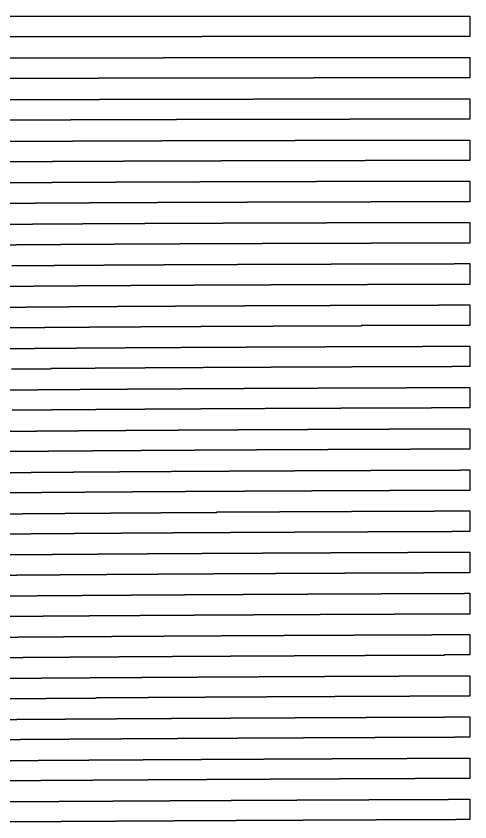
# Model space of a CAD drawing. Extents: x 600 to 5400, y 600 to 5400.
# Drawn here: x 4070 to 5400, y 608 to 2969 of the extents above; entities that cross this region are included whole.
import ezdxf

# ---------------------------------------------------------------- set-up
doc = ezdxf.new("R2010")
doc.units = 0
doc.layers.add('LG_12_W1000_ZP600_INV_LL', color=5, linetype='CONTINUOUS')

msp = doc.modelspace()

# ---------------------------------------------------------------- linework, layer by layer
at = {"layer": 'LG_12_W1000_ZP600_INV_LL'}
msp.add_lwpolyline([(5400, 2969), (5400, 2909), (4614, 2909), (4614, 2908), (3970, 2908), (3970, 2919), (3971, 2919), (3971, 2932), (3972, 2932), (3972, 2948), (3973, 2948), (3973, 2969)], close=True, dxfattribs=at)
for points in [[(3991, 2847), (4502, 2847), (4502, 2848), (5400, 2848), (5400, 2788), (4941, 2788), (4941, 2787), (4311, 2787), (4311, 2786), (3987, 2786)], [(4042, 2725), (4314, 2725), (4314, 2726), (4767, 2726), (4767, 2727), (5400, 2727), (5400, 2667), (5048, 2667), (5048, 2666), (4540, 2666), (4540, 2665), (4230, 2665), (4230, 2664), (4020, 2664)], [(4046, 2603), (4235, 2603), (4235, 2604), (4496, 2604), (4496, 2605), (4888, 2605), (4888, 2606), (5400, 2606), (5400, 2546), (5093, 2546), (5093, 2545), (4670, 2545), (4670, 2544), (4384, 2544), (4384, 2543), (4176, 2543), (4176, 2542), (4018, 2542)], [(4028, 2481), (4175, 2481), (4175, 2482), (4362, 2482), (4362, 2483), (4608, 2483), (4608, 2484), (4950, 2484), (4950, 2485), (5400, 2485), (5400, 2425), (5110, 2425), (5110, 2424), (4747, 2424), (4747, 2423), (4484, 2423), (4484, 2422), (4284, 2422), (4284, 2421), (4125, 2421), (4125, 2420), (3995, 2420)], [(3995, 2359), (4118, 2359), (4118, 2360), (4265, 2360), (4265, 2361), (4447, 2361), (4447, 2362), (4677, 2362), (4677, 2363), (4981, 2363), (4981, 2364), (5400, 2364), (5400, 2304), (5111, 2304), (5111, 2303), (4792, 2303), (4792, 2302), (4550, 2302), (4550, 2301), (4357, 2301), (4357, 2300), (4201, 2300), (4201, 2299), (4070, 2299), (4070, 2298), (3958, 2298)], [(4057, 2238), (4181, 2238), (4181, 2239), (4327, 2239), (4327, 2240), (4503, 2240), (4503, 2241), (4719, 2241), (4719, 2242), (4993, 2242), (4993, 2243), (5354, 2243), (5354, 2244), (5400, 2244), (5400, 2183), (5100, 2183), (5100, 2182), (4816, 2182), (4816, 2181), (4590, 2181), (4590, 2180), (4406, 2180), (4406, 2179), (4252, 2179), (4252, 2178), (4121, 2178), (4121, 2177), (4007, 2177)], [(3989, 2116), (4098, 2116), (4098, 2117), (4223, 2117), (4223, 2118), (4367, 2118), (4367, 2119), (4536, 2119), (4536, 2120), (4740, 2120), (4740, 2121), (4990, 2121), (4990, 2122), (5308, 2122), (5308, 2123), (5400, 2123), (5400, 2062), (5081, 2062), (5081, 2061), (4823, 2061), (4823, 2060), (4611, 2060), (4611, 2059), (4435, 2059), (4435, 2058), (4285, 2058), (4285, 2057), (4154, 2057), (4154, 2056), (4039, 2056)], [(4012, 1995), (4123, 1995), (4123, 1996), (4247, 1996), (4247, 1997), (4389, 1997), (4389, 1998), (4553, 1998), (4553, 1999), (4745, 1999), (4745, 2000), (4977, 2000), (4977, 2001), (5261, 2001), (5261, 2002), (5400, 2002), (5400, 1942), (5347, 1942), (5347, 1941), (5055, 1941), (5055, 1940), (4817, 1940), (4817, 1939), (4618, 1939), (4618, 1938), (4448, 1938), (4448, 1937), (4301, 1937), (4301, 1936), (4171, 1936), (4171, 1935), (4056, 1935)], [(4021, 1874), (4133, 1874), (4133, 1875), (4257, 1875), (4257, 1876), (4396, 1876), (4396, 1877), (4555, 1877), (4555, 1878), (4738, 1878), (4738, 1879), (4954, 1879), (4954, 1880), (5214, 1880), (5214, 1881), (5400, 1881), (5400, 1821), (5287, 1821), (5287, 1820), (5022, 1820), (5022, 1819), (4800, 1819), (4800, 1818), (4611, 1818), (4611, 1817), (4447, 1817), (4447, 1816), (4303, 1816), (4303, 1815), (4174, 1815), (4174, 1814), (4058, 1814)], [(4017, 1753), (4129, 1753), (4129, 1754), (4253, 1754), (4253, 1755), (4391, 1755), (4391, 1756), (4545, 1756), (4545, 1757), (4721, 1757), (4721, 1758), (4924, 1758), (4924, 1759), (5163, 1759), (5163, 1760), (5400, 1760), (5400, 1700), (5227, 1700), (5227, 1699), (4983, 1699), (4983, 1698), (4774, 1698), (4774, 1697), (4594, 1697), (4594, 1696), (4435, 1696), (4435, 1695), (4293, 1695), (4293, 1694), (4165, 1694), (4165, 1693), (4048, 1693)], [(4001, 1632), (4114, 1632), (4114, 1633), (4238, 1633), (4238, 1634), (4374, 1634), (4374, 1635), (4524, 1635), (4524, 1636), (4694, 1636), (4694, 1637), (4887, 1637), (4887, 1638), (5110, 1638), (5110, 1639), (5372, 1639), (5372, 1640), (5400, 1640), (5400, 1579), (5165, 1579), (5165, 1578), (4937, 1578), (4937, 1577), (4740, 1577), (4740, 1576), (4566, 1576), (4566, 1575), (4411, 1575), (4411, 1574), (4272, 1574), (4272, 1573), (4144, 1573), (4144, 1572), (4027, 1572)], [(3973, 1511), (4088, 1511), (4088, 1512), (4212, 1512), (4212, 1513), (4346, 1513), (4346, 1514), (4494, 1514), (4494, 1515), (4658, 1515), (4658, 1516), (4843, 1516), (4843, 1517), (5053, 1517), (5053, 1518), (5295, 1518), (5295, 1519), (5400, 1519), (5400, 1459), (5347, 1459), (5347, 1458), (5101, 1458), (5101, 1457), (4886, 1457), (4886, 1456), (4698, 1456), (4698, 1455), (4530, 1455), (4530, 1454), (4378, 1454), (4378, 1453), (4240, 1453), (4240, 1452), (4113, 1452), (4113, 1451), (3995, 1451)], [(4052, 1391), (4176, 1391), (4176, 1392), (4309, 1392), (4309, 1393), (4455, 1393), (4455, 1394), (4614, 1394), (4614, 1395), (4792, 1395), (4792, 1396), (4991, 1396), (4991, 1397), (5218, 1397), (5218, 1398), (5400, 1398), (5400, 1338), (5264, 1338), (5264, 1337), (5033, 1337), (5033, 1336), (4830, 1336), (4830, 1335), (4648, 1335), (4648, 1334), (4485, 1334), (4485, 1333), (4336, 1333), (4336, 1332), (4199, 1332), (4199, 1331), (4072, 1331), (4072, 1330), (3953, 1330)], [(4005, 1270), (4130, 1270), (4130, 1271), (4263, 1271), (4263, 1272), (4407, 1272), (4407, 1273), (4563, 1273), (4563, 1274), (4735, 1274), (4735, 1275), (4925, 1275), (4925, 1276), (5140, 1276), (5140, 1277), (5384, 1277), (5384, 1278), (5400, 1278), (5400, 1217), (5179, 1217), (5179, 1216), (4961, 1216), (4961, 1215), (4767, 1215), (4767, 1214), (4592, 1214), (4592, 1213), (4432, 1213), (4432, 1212), (4285, 1212), (4285, 1211), (4149, 1211), (4149, 1210), (4022, 1210)], [(3950, 1149), (4075, 1149), (4075, 1150), (4208, 1150), (4208, 1151), (4350, 1151), (4350, 1152), (4504, 1152), (4504, 1153), (4671, 1153), (4671, 1154), (4855, 1154), (4855, 1155), (5059, 1155), (5059, 1156), (5288, 1156), (5288, 1157), (5400, 1157), (5400, 1097), (5325, 1097), (5325, 1096), (5093, 1096), (5093, 1095), (4885, 1095), (4885, 1094), (4698, 1094), (4698, 1093), (4528, 1093), (4528, 1092), (4371, 1092), (4371, 1091), (4226, 1091), (4226, 1090), (4090, 1090), (4090, 1089), (3961, 1089)], [(4011, 1029), (4144, 1029), (4144, 1030), (4286, 1030), (4286, 1031), (4438, 1031), (4438, 1032), (4601, 1032), (4601, 1033), (4780, 1033), (4780, 1034), (4975, 1034), (4975, 1035), (5193, 1035), (5193, 1036), (5400, 1036), (5400, 976), (5224, 976), (5224, 975), (5004, 975), (5004, 974), (4805, 974), (4805, 973), (4624, 973), (4624, 972), (4457, 972), (4457, 971), (4303, 971), (4303, 970), (4158, 970), (4158, 969), (4022, 969)], [(3938, 908), (4072, 908), (4072, 909), (4214, 909), (4214, 910), (4364, 910), (4364, 911), (4525, 911), (4525, 912), (4699, 912), (4699, 913), (4888, 913), (4888, 914), (5096, 914), (5096, 915), (5326, 915), (5326, 916), (5400, 916), (5400, 856), (5356, 856), (5356, 855), (5122, 855), (5122, 854), (4912, 854), (4912, 853), (4720, 853), (4720, 852), (4543, 852), (4543, 851), (4379, 851), (4379, 850), (4226, 850), (4226, 849), (4082, 849), (4082, 848), (3945, 848)], [(3991, 788), (4134, 788), (4134, 789), (4283, 789), (4283, 790), (4442, 790), (4442, 791), (4613, 791), (4613, 792), (4796, 792), (4796, 793), (4996, 793), (4996, 794), (5216, 794), (5216, 795), (5400, 795), (5400, 735), (5240, 735), (5240, 734), (5018, 734), (5018, 733), (4815, 733), (4815, 732), (4629, 732), (4629, 731), (4456, 731), (4456, 730), (4294, 730), (4294, 729), (4142, 729), (4142, 728), (3997, 728)], [(4045, 668), (4195, 668), (4195, 669), (4353, 669), (4353, 670), (4520, 670), (4520, 671), (4700, 671), (4700, 672), (4893, 672), (4893, 673), (5104, 673), (5104, 674), (5336, 674), (5336, 675), (5400, 675), (5400, 615), (5359, 615), (5359, 614), (5125, 614), (5125, 613), (4911, 613), (4911, 612), (4715, 612), (4715, 611), (4533, 611), (4533, 610), (4362, 610), (4362, 609), (4202, 609), (4202, 608), (4049, 608)]]:
    msp.add_lwpolyline(points, dxfattribs=at)

doc.saveas('drawing.dxf')
